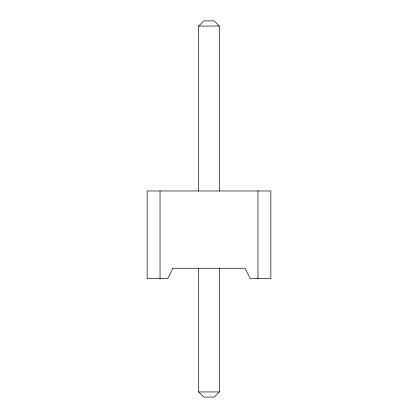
<?xml version="1.0" encoding="UTF-8"?>
<svg xmlns="http://www.w3.org/2000/svg" width="418" height="418" viewBox="0 0 418 418"><rect width="100%" height="100%" fill="white"/><g stroke="black" fill="none" stroke-linecap="round" stroke-linejoin="round"><path stroke-width="0.63" d="M198.691 191.063L198.691 26.052L203.848 20.9L214.152 20.9L219.309 26.052L219.309 191.063M219.309 268.027L219.309 391.948L214.152 397.1L203.848 397.1L198.691 391.948L198.691 268.027M198.691 26.052L219.309 26.052M198.691 391.948L219.309 391.948M257.958 190.963L257.958 278.571M160.042 190.963L160.042 278.571M172.927 268.262L167.775 278.571L147.157 278.571L147.157 190.963L270.843 190.963L270.843 278.571L250.225 278.571L245.073 268.262L172.927 268.262"/></g></svg>
